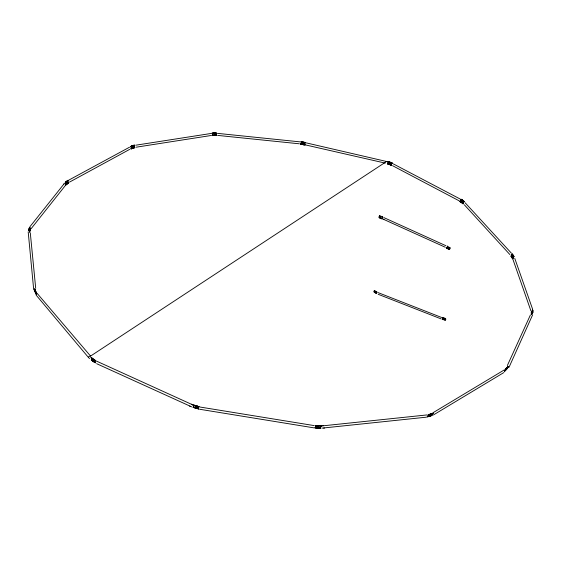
<?xml version="1.0" encoding="UTF-8"?>
<svg xmlns="http://www.w3.org/2000/svg" width="561" height="561" viewBox="0 0 561 561"><rect width="100%" height="100%" fill="white"/><g stroke="black" fill="none" stroke-linecap="round" stroke-linejoin="round"><path stroke-width="0.84" d="M318.648 426.844L318.108 427.258L317.771 426.746M318.543 427.18L318.283 426.423L317.799 427.152M445.182 320.1L445.308 320.008A1.781 1.255 20.2 0 0 445.511 318.676L445.462 318.431A1.781 1.255 20.2 0 1 445.203 320.043L442.243 319.342M461.998 201.49L462.573 201.588L462.159 201.862M302.709 143.174L302.968 143.728L303.34 143.125M303.396 143.441L303.27 143.055M302.688 143.497L302.912 142.992L303.073 143.679M532.207 312.687L532.368 312.126L531.94 312.884L531.849 312.533M532.347 312.126L531.835 312.842M442.727 318.655L442.734 318.452A1.795 1.262 20.4 0 0 442.664 318.129A1.921 1.353 20.4 0 0 442.482 317.778L445.42 318.536M215.978 134.275L216.013 134.647A2.104 1.942 -42.7 0 0 216.09 135.124A2.251 2.083 -42.7 0 0 216.301 135.601L212.871 135.432A2.083 1.928 -42.4 0 1 213.187 132.936L216.567 133.048A2.251 2.083 -42.7 0 0 216.237 133.504A2.104 1.942 -42.7 0 0 216.048 133.967L216.027 134.331M505.138 370.001L505.265 369.755A2.665 0.379 -53 0 0 505.433 369.355A2.854 0.4 -53 0 0 505.447 369.229L507.768 367.175A2.637 0.372 -53 0 1 506.758 368.97L506.653 369.117M507.775 367.09L507.866 367.245A2.637 0.372 -53 0 1 506.849 369.04L504.451 371.466M66.605 182.865L66.92 182.409L66.927 183.11M321.383 426.227A2.917 1.725 -10.3 0 0 320.857 426.774L320.633 427.328A2.917 1.725 -10.3 0 0 320.647 427.741A3.121 1.844 -10.3 0 0 320.857 428.169L316.074 427.763A2.889 1.711 -10.1 0 1 316.965 425.575L321.712 425.771A3.121 1.844 -10.3 0 0 321.173 426.164A2.917 1.725 -10.3 0 0 320.997 426.346M198.713 406.97A3.135 1.9 23.8 0 1 199.127 406.662L194.429 405.224L194.148 405.526M389.453 163.195C389.916 162.893 389.152 163.426 389.734 163.679M301.229 143.104L301.257 142.739A2.069 2.006 3.5 0 0 301.138 142.08A2.216 2.146 3.5 0 0 300.998 141.758L304.567 142.522M304.805 144.009L304.918 143.343A2.069 2.006 21.1 0 1 305.24 142.76A2.216 2.146 21.1 0 1 305.457 142.55L301.853 142.073M193.924 407.041A2.896 1.76 24 0 0 194.211 407.475L193.966 407.447M132.669 146.638C131.793 146.996 133.749 146.526 132.88 146.505M132.494 146.659L132.726 147.284L132.999 146.617M512.761 256.216C511.457 255.893 513.666 256.791 512.214 256.447M512.502 256.026C513.455 255.942 511.744 257.366 512.537 256.104M212.43 134.338L212.458 134.717A2.111 1.907 -48.6 0 1 212.24 135.369A2.258 2.041 -48.6 0 1 212.044 135.685M197.43 406.332L197.528 406.15A2.896 1.711 28.7 0 1 197.689 408.513L193.026 407.377A3.128 1.844 28.9 0 0 193.257 407.167A2.924 1.725 28.9 0 0 193.496 406.648L193.454 406.052A2.924 1.725 28.9 0 0 193.243 405.554A3.128 1.844 28.9 0 0 192.851 405.007L197.612 406.557A2.896 1.711 28.7 0 1 197.752 408.569M388.058 162.893L388.093 162.578A2.104 1.928 62.1 0 0 388.058 162.073A2.251 2.069 62.1 0 0 387.896 161.54L391.298 162.683M512.214 253.81A2.461 1.367 -80.3 0 1 512.158 254.21A2.3 1.276 -80.3 0 1 511.948 254.939L511.653 255.514A2.3 1.276 -80.3 0 1 511.373 255.865A2.461 1.367 -80.3 0 1 511.029 256.118L512.572 258.348L510.854 256.096A2.461 1.367 -80.3 0 0 511.085 255.942A2.3 1.276 -80.3 0 0 511.485 255.493L511.779 254.911A2.3 1.276 -80.3 0 0 511.99 254.182A2.461 1.367 -80.3 0 0 512.046 253.789L513.736 256.286A2.286 1.276 -80.3 0 1 513.631 256.791A2.314 1.164 -78 0 0 513.287 257.24L512.985 257.822A2.314 1.164 -78 0 0 512.761 258.544A2.475 1.248 -78 0 0 512.691 258.944L511.387 256.756A2.286 1.15 -78 0 1 512.579 254.442L514.065 256.665A2.475 1.248 -78 0 0 513.736 256.924A2.314 1.164 -78 0 0 513.61 257.064M532.662 314.756L509.044 367.245M195.845 406.501C195.018 408.331 197.507 406.066 195.424 406.823M195.572 406.571C194.849 407.791 197.388 407.293 195.915 406.62M531.246 314.307L531.449 312.694A2.454 0.47 -66.8 0 1 532.747 310.485L532.648 312.975A2.665 0.512 -66.8 0 0 532.431 313.199A2.482 0.477 -66.8 0 0 532.193 313.522L532.031 313.781M462.026 201.35L462.096 201.729M532.747 310.485L532.445 312.891A2.665 0.512 -66.8 0 0 532.305 313.024A2.482 0.477 -66.8 0 0 531.996 313.438L531.667 313.999M382.069 217.731L381.971 218.04A1.802 1.669 38.2 0 0 382.02 218.566A1.928 1.788 38.2 0 0 382.104 218.853L379.208 217.605A1.781 1.655 38.7 0 1 379.748 215.915M512.544 258.298L512.719 258.256A2.286 1.276 -80.3 0 0 513.469 257.261L513.161 257.85A2.314 1.164 -78 0 0 512.936 258.579A2.475 1.248 -78 0 0 512.866 258.972L511.583 256.686M531.905 312.757L532.144 312.035L532.158 312.54M380.617 217.528L380.863 217.058M65.567 185.137L67.579 183.223M67.643 183.391L67.671 183.237A2.3 1.171 -83.6 0 0 67.629 181.764M531.982 312.533L532.179 312.105L531.919 312.666M29.495 231.847L29.831 230.248M29.712 231.833L30.049 230.234A2.475 0.491 85.3 0 0 29.502 227.703L28.779 230.108A2.679 0.533 85.3 0 1 28.87 230.276A2.503 0.498 85.3 0 1 28.92 230.396M29.502 227.703L29.004 230.094A2.679 0.533 85.3 0 1 29.144 230.382A2.503 0.498 85.3 0 1 29.263 230.767L29.403 231.398M28.19 231.798L33.716 289.799M65.595 182.297L67.867 180.432M65.714 182.157L65.686 182.311A2.293 1.297 -81.2 0 0 65.644 182.57M448.302 247.99L448.765 247.745M448.632 248.376L448.947 248.011M315.997 427.805A2.889 1.711 -10.1 0 1 316.755 425.932L316.965 425.575M391.305 164.401L391.494 163.805M391.241 162.445L391.178 162.487A2.083 1.914 61.8 0 1 390.687 164.948L390.912 164.759M315.654 426.164A2.917 1.774 -5.2 0 0 315.506 425.827A3.128 1.9 -5.2 0 0 315.289 425.554L320.191 425.687L320.359 426.058A2.889 1.753 -5.3 0 1 319.938 427.938L314.805 427.763M301.152 143.406L301.229 143.048M374.993 292.071L375.414 291.804L375.162 292.239M214 133.953C214.505 134.913 214.232 134.57 214.078 133.953C213.545 135.033 215.052 133.946 214.197 133.897M36.36 293.263L36.311 292.982A2.686 0.365 71.5 0 1 36.276 292.639A2.875 0.393 71.5 0 1 36.297 292.414L34.642 289.757A2.651 0.358 71.5 0 0 35.048 291.79L36.192 294.174M34.761 289.679L34.754 289.721A2.651 0.365 71.5 0 0 35.161 291.755L35.21 291.93M447.257 247.338L447.327 247.078A1.837 1.571 69.6 0 0 447.362 246.651A1.964 1.683 69.6 0 0 447.292 246.167L449.929 247.738A1.823 1.564 69.4 0 1 449.361 249.421L446.584 248.158M512.445 256.272L512.249 256.636M460.89 200.305L460.672 200.908M197.591 408.696L197.802 408.478A2.896 1.711 28.7 0 0 197.661 406.466L197.549 406.325M29.712 229.835C29.677 231.118 29.642 228.481 29.488 229.807M506.653 368.542L506.204 369.376L508.308 366.55L505.188 370.856L506.162 368.984M506.218 369.229L506.583 368.486L506.127 369.166M29.684 229.786C29.375 228.558 29.67 231.132 29.516 229.849M196.357 407.279L196.392 406.816M93.659 360.407C91.822 359.889 94.585 359.86 93.091 360.499C92.032 358.816 94.276 361.403 93.063 360.05C92.088 359.797 94.521 361.27 93.105 359.671C92.916 361.003 93.785 360.099 93.105 359.671M462.411 201.687C463.127 200.936 461.233 201.062 462.58 201.343M444.01 318.809L444.347 319.181M532.768 312.147L532.719 312.302A2.454 0.61 -68.9 0 1 532.052 313.732M531.688 312.056A2.468 0.617 -68.9 0 0 531.94 311.685L532.27 311.082A2.468 0.617 -68.9 0 0 532.592 310.338A2.644 0.659 -68.9 0 0 532.74 309.931L532.817 312.337A2.454 0.61 -68.9 0 1 532.158 313.767M444.424 319.181L444.578 318.9M66.878 183.019C66.563 181.462 66.493 184.492 66.955 182.613M506.015 369.236L506.562 368.486M430.427 415.301C429.41 415.14 429.572 415.287 430.61 415.161C431.269 414.663 428.927 416.143 430.252 414.831M430.483 414.972L429.747 415.315L430.68 414.916M214.554 134.395L214.435 133.925M391.305 165.088A2.258 2.027 67.5 0 0 391.382 165.446L388.31 163.812A2.09 1.872 67.8 0 1 388.948 161.799L392.209 163.048A2.258 2.027 67.5 0 0 391.873 163.286M391.83 163.377A2.104 1.893 67.5 0 0 391.564 163.77L391.375 164.366A2.104 1.893 67.5 0 0 391.375 165.053A2.258 2.027 67.5 0 0 391.459 165.411L388.366 164.036M376.733 292.113A1.746 1.073 48.4 0 0 376.55 292.435L376.424 292.905A1.746 1.073 48.4 0 0 376.487 293.249A1.872 1.143 48.4 0 0 376.648 293.648L374.362 292.246A1.732 1.059 48.5 0 1 374.503 290.682L376.887 292M432.04 414.306L431.928 414.565A2.805 1.073 -37 0 0 431.879 414.761M382.027 217.78L382.167 217.493A1.802 1.669 38.2 0 1 382.511 217.051M29.319 231.889L30.189 229.898A2.665 0.68 87.3 0 1 30.084 229.68A2.482 0.631 87.3 0 1 29.901 229.112L29.782 228.432A2.482 0.631 87.3 0 1 29.719 227.85A2.665 0.68 87.3 0 1 29.698 227.184L28.828 229.449A2.468 0.631 87.3 0 0 28.884 230.276M29.453 231.707A2.503 0.498 85.3 0 1 29.488 231.966L30.406 229.891A2.665 0.68 87.3 0 1 30.245 229.54A2.482 0.631 87.3 0 1 30.119 229.112L29.992 228.432A2.482 0.631 87.3 0 1 29.922 227.612A2.665 0.68 87.3 0 1 29.915 227.177L29.046 229.169A2.468 0.631 87.3 0 0 29.06 229.722M317.856 426.669C318.943 425.715 318.802 428.029 317.743 426.991M507.34 365.569L530.404 314.973M380.33 217.002L380.575 217.479M505.166 370.583L506.52 368.514L506.26 369.054M91.752 359.229A2.805 1.185 51.7 0 0 92.32 360.485L91.983 360.365A2.805 1.185 51.7 0 1 91.653 358.332L91.808 358.206M448.435 247.815L448.842 248.292M448.814 248.271L448.807 247.885M506.05 369.306L506.471 368.465L505.223 370.218M131.498 146.049L134.675 145.117A2.342 1.837 -66.5 0 0 134.444 145.657A2.181 1.718 -66.5 0 0 134.338 146.162L134.352 146.807A2.181 1.718 -66.5 0 0 134.556 147.417A2.342 1.837 -66.5 0 0 134.731 147.683L131.604 148.265M66.703 182.486L66.64 183.131M132.957 147.073L132.438 147.073L132.817 147.199M304.223 144.584L304.062 144.794A2.048 1.985 2.2 0 0 304.462 142.347L304.462 142.298M94.017 359.903L90.945 357.455A3.022 1.15 55.5 0 1 91.261 358.093A2.819 1.073 55.5 0 1 91.45 358.64L91.548 359.236A2.819 1.073 55.5 0 1 91.457 359.692A3.022 1.15 55.5 0 1 91.331 359.839L94.479 362.231A2.798 1.066 55.4 0 0 94.164 360.169L94.213 359.769A2.798 1.066 55.4 0 1 94.795 361.277M505.159 370.421L505.454 369.895A2.665 0.379 -53 0 0 505.594 369.587A2.854 0.4 -53 0 0 505.636 369.362L507.866 367.175M506.583 368.605L506.211 369.075M317.743 426.928L318.627 426.633M318.683 426.837C316.818 427.608 319.763 426.528 317.877 426.774M512.284 256.146L512.656 256.012M430.518 414.867L429.803 415.385M429.915 415.217L430.582 414.958M506.338 368.444L508.112 366.417L504.991 370.723M445.175 320.065L442.285 319.237A1.921 1.353 20.4 0 0 442.559 319.006A1.795 1.262 20.4 0 0 442.72 318.746M506.113 369.005L506.401 368.633M215.501 135.131L215.431 135.383A2.09 1.886 -48.9 0 0 215.466 132.901L212.023 133.132A2.258 2.041 -48.6 0 1 212.339 133.637A2.111 1.907 -48.6 0 1 212.465 134.093M65.23 185.663L31.192 228.622M30.091 226.518L64.185 183.706M444.508 319.23L444.389 318.802M389.643 163.672L390.175 163.391L389.692 163.013M389.657 163.721L390.119 163.567L389.699 163.735M380.442 216.904L380.246 217.275M318.627 427.012L318.529 426.472M430.546 415.063L429.796 415.322M460.167 201.595L462.685 203.271A2.16 1.683 84.9 0 0 463.54 200.866L463.702 201.09A2.16 1.683 84.9 0 1 462.965 203.145M63.891 184.001L64.312 183.58M505.377 370.232L506.492 369.138A2.637 0.372 -53 0 0 507.677 367.034M429.354 414.579L429.221 414.705A2.784 1.073 -36.9 0 0 428.288 416.528L432.089 415.385A3.008 1.15 -37 0 1 432.005 415.098A2.805 1.073 -37 0 1 432.068 414.747L432.349 414.214A2.805 1.073 -37 0 1 432.854 413.583A3.008 1.15 -37 0 1 433.19 413.261L429.291 414.796A2.784 1.073 -36.9 0 0 428.359 416.62M36.17 293.235L34.67 288.887L34.859 289.574A2.651 0.365 71.5 0 0 35.357 292L35.133 292.071M462.306 201.82L461.983 201.771M94.395 362.28L91.527 359.713A3.022 1.15 55.5 0 0 91.646 359.559A2.819 1.073 55.5 0 0 91.731 359.313M382.062 218.902L379.229 217.843A1.781 1.655 38.7 0 1 379.86 215.859L379.727 215.943M36.163 294.041L35.701 291.383M431.241 415.582A2.791 1.185 -33.2 0 0 432.18 413.766L428.183 414.628A3.015 1.29 -33.1 0 1 428.267 414.817A3.022 1.29 -33.1 0 1 428.408 415.126A2.819 1.199 -33.1 0 1 428.352 415.491L428.078 416.024A2.819 1.199 -33.1 0 1 427.559 416.634A3.022 1.29 -33.1 0 1 427.216 416.949L431.304 415.673A2.791 1.185 -33.2 0 0 432.243 413.857L432.138 413.695M67.306 180.915A2.3 1.171 -83.6 0 1 67.713 183.503L65.742 185.158A2.489 1.276 -83.5 0 0 65.805 184.758A2.328 1.192 -83.5 0 0 65.826 183.994L65.721 183.349A2.328 1.192 -83.5 0 0 65.497 182.788A2.489 1.276 -83.5 0 0 65.335 182.57L67.306 180.915L65.16 182.542A2.489 1.276 -83.5 0 1 65.314 182.76A2.328 1.192 -83.5 0 1 65.392 182.9M389.958 163.7L390.161 163.251M460.946 201.876L460.819 201.883A2.167 1.606 88.1 0 1 461.878 199.632L464.34 201.658A2.342 1.739 88 0 0 463.954 201.918A2.188 1.627 88 0 0 463.667 202.262L463.4 202.83A2.188 1.627 88 0 0 463.274 203.531A2.342 1.739 88 0 0 463.274 203.909L460.939 201.63A2.167 1.606 88.1 0 1 461.78 199.716L462.012 199.618M374.334 292.316L374.236 292.12A1.732 1.059 48.5 0 1 374.313 290.829L374.475 290.71M92.165 360.45L92.074 360.295A2.805 1.185 51.7 0 1 91.745 358.262L95.279 360.358M66.226 184.667L68.442 183.047A2.475 1.395 -81.3 0 1 68.267 182.83A2.314 1.304 -81.3 0 1 68.028 182.269L67.93 181.624A2.314 1.304 -81.3 0 1 67.965 180.859A2.475 1.395 -81.3 0 1 68.035 180.467L65.819 182.08A2.3 1.297 -81.2 0 0 66.226 184.667L65.946 184.506M433.527 412.426L504.465 369.797M196.245 407.384L196.455 407.083L195.516 406.725L196.308 406.718L196.378 407.111L195.74 406.683M88.673 356.579L90.559 356.081L386.003 161.863M316.888 425.736L316.734 425.834A2.889 1.711 -10.1 0 0 315.976 427.699L316.109 427.973M444.109 318.732L444.074 319.202M503.911 372.518L433.358 414.986M388.345 164.1L388.289 164.078A2.09 1.872 67.8 0 1 389.039 161.715L389.117 161.673M318.564 426.914L318.073 427.054M66.871 183.167L66.521 182.956M69.466 182.136L129.675 149.373M129.549 147.192L68.582 180.242M131.127 148.924L134.009 147.746A2.174 1.627 -69.6 0 0 133.714 145.257L133.784 145.369A2.174 1.627 -69.6 0 1 133.834 145.502M133.714 145.257L130.699 146.379A2.349 1.767 -69.5 0 1 130.895 146.61A2.195 1.648 -69.5 0 1 131.155 147.178L131.232 147.802A2.195 1.648 -69.5 0 1 131.176 148.314A2.349 1.767 -69.5 0 1 131.008 148.875L134.009 147.746M318.024 426.563L318.473 426.549M428.415 416.725L428.288 416.528A2.784 1.073 -36.9 0 1 429.368 414.411L433.05 413.071M429.011 416.276L431.213 415.47M430.182 415.897L427.089 416.76A3.022 1.29 -33.1 0 0 427.272 416.606M432.18 413.738L428.309 414.817A2.819 1.199 -33.1 0 1 428.225 415.301L427.952 415.834A2.819 1.199 -33.1 0 1 427.77 416.08M211.188 133.455L135.846 145.187M426.472 417.174L322.126 428.12M462.068 201.119L462.418 201.119M132.88 146.54L133.118 146.709M322.273 425.897L427.054 414.923M322.722 425.785L323.402 425.624M131.667 148.399L134.836 147.739A2.342 1.837 -66.5 0 1 134.661 147.473A2.188 1.718 -66.5 0 1 134.458 146.863L134.451 146.218A2.188 1.718 -66.5 0 1 134.626 145.516A2.342 1.837 -66.5 0 1 134.787 145.173L131.611 145.832M302.905 143.02L303.256 143.111M136.064 147.206L210.894 135.531M195.614 406.62L196.259 406.816M195.572 406.718L196.266 406.928M195.593 406.914L196.266 407.286M131.744 148.462L131.779 148.455A2.167 1.704 -66.4 0 1 131.723 145.888M532.073 313.487A2.454 0.61 -68.9 0 0 532.705 312.007L532.908 312.084M512.733 256.132L512.838 256.335M215.431 135.383L211.988 135.622A2.258 2.041 -48.6 0 0 212.261 135.138A2.111 1.907 -48.6 0 0 212.402 134.654M215.466 132.901L212.079 133.195A2.258 2.041 -48.6 0 1 212.205 133.413A2.111 1.907 -48.6 0 1 212.409 134.03L212.486 134.402M214.148 133.841L214.561 134.044M323.627 428.113L324.482 428.064M318.164 426.641L318.683 426.598M305.528 144.927L385.246 163.118M300.114 141.87L217.458 133.364M320.212 425.89L315.31 425.764A3.128 1.9 -5.2 0 1 315.605 426.185A2.917 1.774 -5.2 0 1 315.703 426.605L315.584 427.152A2.917 1.774 -5.2 0 1 315.149 427.713A3.128 1.9 -5.2 0 1 314.826 427.966L319.714 428.092M196.154 407.307L195.782 407.23M217.633 135.404L299.392 143.805M317 425.778L321.755 425.981A3.121 1.844 -10.3 0 0 321.383 426.227M316.074 427.763L320.815 427.959A3.121 1.844 -10.3 0 1 320.731 427.826M213.187 132.936L216.616 133.111A2.251 2.083 -42.7 0 0 216.392 133.399A2.104 1.942 -42.7 0 0 216.097 134.023M212.717 135.187L216.251 135.538A2.251 2.083 -42.7 0 1 216.097 135.236A2.104 1.942 -42.7 0 1 215.971 134.591M313.915 427.847L199.716 409.271M200.039 407.041L314.23 425.61M386.648 161.47L387.132 161.526L386.157 161.393M300.991 141.814L304.462 142.347M304.069 144.738L300.598 144.205A2.216 2.146 3.5 0 0 300.948 143.791M300.598 144.254L304.062 144.794M305.457 142.55L302 141.94A2.055 1.985 22.2 0 0 301.608 144.387L305.058 144.997A2.216 2.146 21.1 0 1 304.932 144.619A2.069 2.006 21.1 0 1 304.819 143.96M305.079 144.948L301.523 144.128A2.048 1.985 22.3 0 1 301.86 142.045M385.673 161.288L306.271 142.894M380.681 216.897L380.856 217.261M132.571 147.22L132.599 147.199M442.517 317.673L445.462 318.431M390.751 164.906L387.406 164.001A2.251 2.069 62.1 0 0 387.644 163.763A2.104 1.928 62.1 0 0 387.974 163.188L388.163 162.536A2.104 1.928 62.1 0 0 388.079 161.849A2.251 2.069 62.1 0 0 387.96 161.505M92.909 359.818L93.477 360.548M197.528 406.15L192.956 404.825A3.128 1.844 28.9 0 1 193.229 405.182A2.924 1.725 28.9 0 1 193.461 405.596M197.689 408.513L193.124 407.195A3.128 1.844 28.9 0 0 193.356 406.984M194.344 405.414L199.043 406.851M194.211 407.475L198.903 408.913A3.135 1.9 23.8 0 1 198.776 408.738M194.127 407.665L198.818 409.102A3.135 1.9 23.8 0 1 198.489 408.569A2.924 1.774 23.8 0 1 198.349 408.092L198.405 407.524A2.924 1.774 23.8 0 1 198.755 407.041M377.869 292.54L441.654 317.498M441.142 318.907L378.17 294.28M96.261 360.996L192.002 404.523M191.827 406.928L96.639 363.675M382.756 218.965L445.273 247.233M444.312 318.774L444.564 319.125M379.86 215.859L382.742 216.876A1.928 1.788 38.2 0 0 382.399 217.163M189.604 406.122L190.403 406.445M66.934 182.416L66.633 183.061M445.918 245.725L383.738 217.542M383.507 219.232L383.885 219.393M389.039 161.715L392.139 163.083M392.511 165.67L459.48 200.999M459.901 198.889L393.289 163.882M449.929 247.52L449.845 247.555A1.823 1.564 69.4 0 1 449.13 249.547M431.079 415.869L430.953 415.687A2.791 1.185 -33.2 0 0 432.054 413.555M446.661 248.13L449.214 249.512M374.411 290.759L376.789 292.085M374.362 292.246L376.74 293.564A1.872 1.143 48.4 0 1 376.627 293.305A1.746 1.073 48.4 0 1 376.515 292.828L376.515 292.618M93.077 359.769L93.54 360.414M92.986 359.839L93.442 360.478M195.775 407.09L196.378 406.921M463.667 200.845L461.023 199.19A2.335 1.816 85 0 1 461.065 199.569A2.181 1.69 85 0 1 461.009 200.291L460.791 200.894A2.181 1.69 85 0 1 460.413 201.406M463.54 200.866L460.897 199.211A2.335 1.816 85 0 1 460.946 199.786M460.041 201.616L462.685 203.271M192.388 404.769L191.413 404.151M91.752 358.241L95.097 360.499A2.833 1.199 51.6 0 0 95.026 360.989L95.047 361.263M92.32 360.485L95.651 362.736A3.036 1.283 51.6 0 1 95.426 362.329A2.833 1.199 51.6 0 1 95.321 362.118M92.137 360.625L95.468 362.876A3.036 1.283 51.6 0 1 95.139 362.259A2.833 1.199 51.6 0 1 95.033 362.013M532.705 312.007L532.536 309.861A2.644 0.659 -68.9 0 1 532.305 310.478A2.468 0.61 -68.9 0 1 532.066 311.011L531.737 311.614A2.468 0.61 -68.9 0 1 531.393 312.091A2.644 0.659 -68.9 0 1 531.232 312.26L531.477 314.469M214.372 133.862L214.526 134.023M37.054 293.277L90.559 356.081M513.764 256.033L513.596 256.012A2.286 1.276 -80.3 0 1 512.403 258.319M94.213 359.769L91.141 357.329A3.022 1.15 55.5 0 1 91.359 357.75A2.819 1.073 55.5 0 1 91.646 358.507M195.67 407.272L195.487 406.907M89.599 358.556L88.673 357.694M461.878 199.632L464.206 201.665A2.342 1.739 88 0 0 463.954 201.82A2.188 1.627 88 0 0 463.533 202.276L463.267 202.837A2.188 1.627 88 0 0 463.162 203.341A2.342 1.739 88 0 0 463.141 203.924L460.819 201.883M511.33 253.102L465.16 202.794M464.354 204.807L509.851 254.533M88.526 357.539L36.177 295.149M67.257 180.958L67.32 181.035A2.3 1.171 -83.6 0 1 67.572 181.554M194.106 407.489L194.008 407.356A2.896 1.753 24 0 1 194.19 405.428M29.481 230.22L29.67 229.519M29.284 227.717L29.453 227.808A2.475 0.491 85.3 0 1 29.733 228.678M512.579 254.442L513.89 256.629A2.475 1.248 -78 0 0 513.673 256.784M94.171 359.938L94.262 360.106A2.798 1.066 55.4 0 1 94.697 361.34M462.488 201.301L462.516 201.35M34.656 289.686L36.072 292.484A2.875 0.393 71.5 0 0 36.051 292.618A2.686 0.365 71.5 0 0 36.086 293.052L36.206 293.655M35.357 292L36.065 293.403M530.895 310.815L513.006 259.575M35.645 292L35.378 291.397L36.163 293.985M35.469 291.447L34.438 288.95L36.044 294.055M36.276 293.992L34.859 289.574M35.595 291.545L35.75 291.993M514.781 258.432L532.599 309.181M30.28 232.738L35.708 288.326M531.54 313.767L531.435 312.33A2.644 0.659 -68.9 0 0 531.512 312.26M94.865 361.403L94.844 361.123A2.833 1.199 51.6 0 1 94.956 360.66M28.934 229.281L28.941 229.449A2.468 0.631 87.3 0 0 28.948 229.722M447.376 246.139A1.964 1.683 69.6 0 1 447.433 246.447A1.837 1.571 69.6 0 1 447.405 247.043L447.145 247.576A1.837 1.571 69.6 0 1 446.808 247.997M446.963 247.962A1.964 1.683 69.6 0 1 446.626 248.228M447.229 247.548A1.837 1.571 69.6 0 1 446.998 247.864M442.531 317.603A1.921 1.353 20.4 0 1 442.664 317.828M442.433 319.202A1.795 1.262 20.4 0 0 442.678 318.844L442.776 318.353A1.795 1.262 20.4 0 0 442.65 317.905M376.796 292.008A1.872 1.143 48.4 0 0 376.648 292.12A1.746 1.073 48.4 0 0 376.459 292.512M387.469 163.959A2.251 2.069 62.1 0 0 387.819 163.574A2.104 1.928 62.1 0 0 388.037 163.146M305.149 142.789A2.216 2.146 21.1 0 1 305.493 142.382M193.818 406.816A2.896 1.76 24 0 1 194.429 405.224M198.762 406.928A3.135 1.9 23.8 0 1 199.05 406.739M320.205 425.785A2.889 1.753 -5.3 0 1 319.707 427.987M504.662 371.2A2.854 0.4 -53 0 1 504.528 371.382M431.865 414.916A2.805 1.073 -37 0 0 431.879 415.028A3.008 1.15 -37 0 0 431.949 415.203M432.201 414.032A2.805 1.073 -37 0 1 432.713 413.401M432.769 413.296A3.008 1.15 -37 0 1 433.099 412.966M531.407 314.504A2.482 0.477 -66.8 0 1 531.526 314.272M531.87 312.274A2.454 0.47 -66.8 0 1 532.221 311.572M532.452 311.18A2.454 0.47 -66.8 0 1 532.866 310.64M531.498 314.314A2.454 0.61 -68.9 0 1 531.393 314.412M511.723 256.04A2.286 1.15 -78 0 1 511.891 255.571M512.221 254.975A2.286 1.15 -78 0 1 512.614 254.568M301.152 143.35A2.069 2.006 3.5 0 1 300.836 143.939M29.34 227.815A2.475 0.491 85.3 0 1 29.621 228.685M460.49 201.399A2.335 1.816 85 0 1 460.125 201.715M460.251 201.539A2.335 1.816 85 0 1 459.999 201.729M391.788 163.3A2.258 2.027 67.5 0 1 392.174 162.963M391.564 163.77A2.104 1.893 67.5 0 1 391.95 163.251M193.594 406.459A2.924 1.725 28.9 0 1 193.538 406.69M94.935 360.541A3.036 1.283 51.6 0 1 95.075 360.379M91.702 359.005A2.805 1.185 51.7 0 1 91.934 358.1M95.118 360.4A3.036 1.283 51.6 0 1 95.258 360.239M29.537 231.882A2.468 0.631 87.3 0 1 29.467 231.763M131.141 148.637A2.349 1.767 -69.5 0 1 131.022 148.995M130.825 146.435A2.349 1.767 -69.5 0 1 131.106 146.807A2.195 1.648 -69.5 0 1 131.274 147.227L131.351 147.852A2.195 1.648 -69.5 0 1 131.253 148.56M67.748 180.915A2.475 1.395 -81.3 0 1 67.846 180.305M67.769 181.042A2.314 1.304 -81.3 0 0 67.755 181.596L67.86 182.241A2.314 1.304 -81.3 0 0 68.098 182.802A2.475 1.395 -81.3 0 0 68.267 183.019L66.03 184.52A2.293 1.297 -81.2 0 1 65.932 184.366M35.645 292.246L35.378 291.39L35.645 292.246M35.245 291.425L35.546 292.316L35.245 291.496"/></g></svg>
